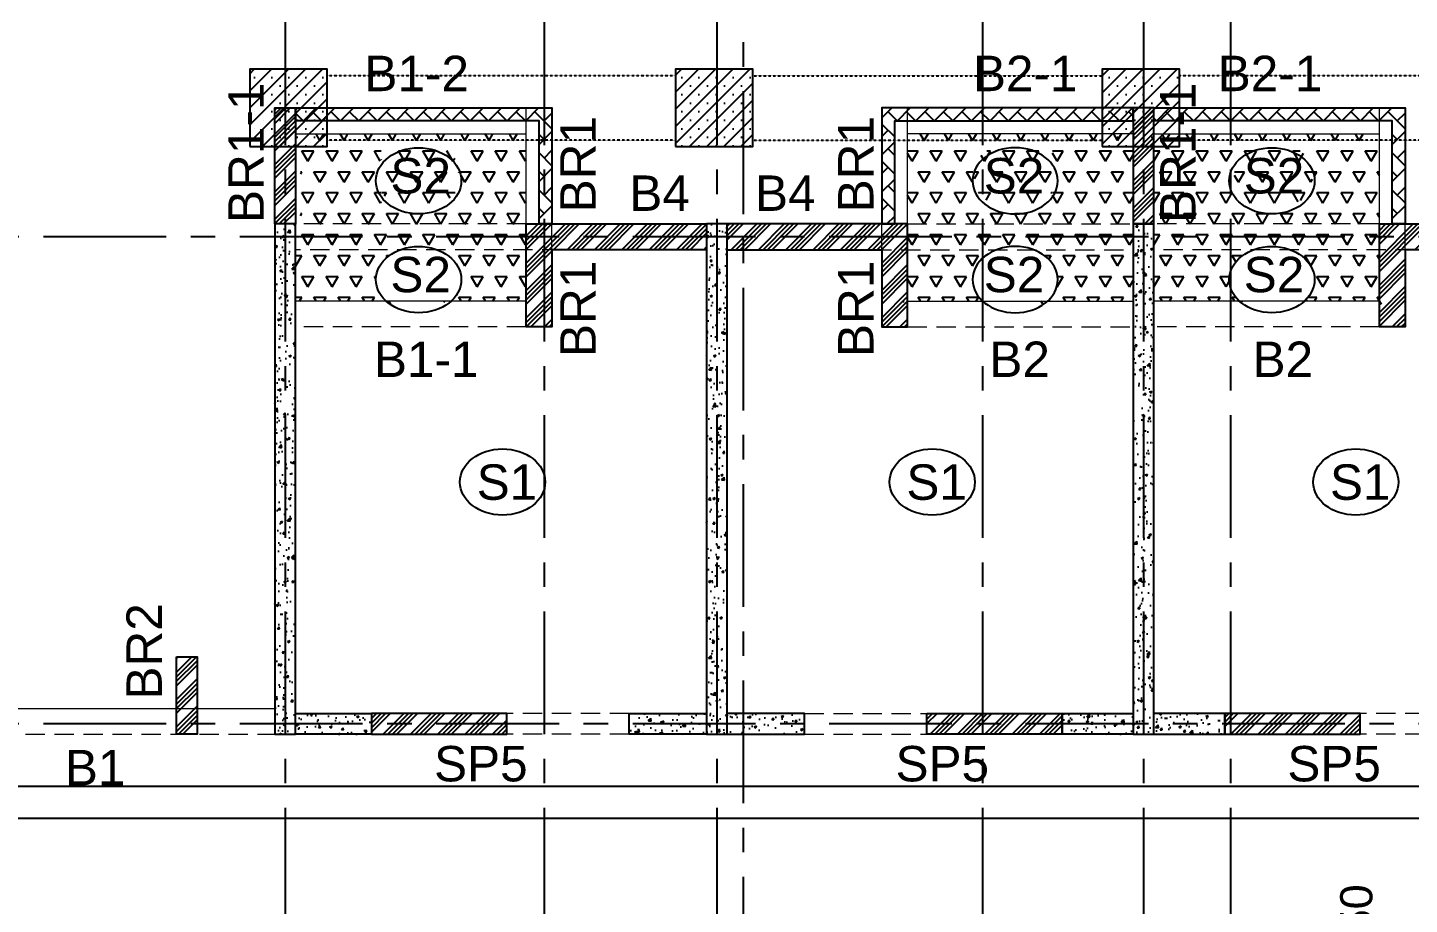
# Model space of a CAD drawing. Header units: inches. Extents: x -1898 to 127651, y -195120 to -109120.
# Drawn here: x 23325 to 34045, y -159604 to -152800 of the extents above; entities that cross this region are included whole.
import ezdxf

# ---------------------------------------------------------------- set-up
doc = ezdxf.new("R2010")
doc.units = ezdxf.units.IN
doc.header["$MEASUREMENT"] = 0
for name, pattern in [('CENTER', [50.8, 31.75, -6.35, 6.35, -6.35]), ('DASHED2', [9.525, 6.35, -3.175]), ('Hidden', [3, 2, -1])]:
    doc.linetypes.add(name, pattern=pattern)
for name, color, linetype in [('160 R.C. WALL HAT', 8, 'Continuous'), ('160 R.C.WALL', 6, 'Continuous'), ('5', 2, 'Continuous'), ('AR-Column', 40, 'Continuous'), ('AR-Hidden', 251, 'DASHED2'), ('BAL. PARAPET WALL', 4, 'Continuous'), ('BEAM TEXT', 4, 'Continuous'), ('DIM', 251, 'Continuous'), ('GRID', 8, 'CENTER'), ('NON S.WALL HATCH', 8, 'Continuous'), ('NON STRUC R.C.WALL', 6, 'Continuous'), ('NON.STRUC.R.C.WALLS', 1, 'Continuous'), ('PARAPET WALL', 4, 'Continuous'), ('SLAB ARROW', 5, 'Continuous'), ('SLAB DIS', 32, 'Continuous'), ('SPANRAL BEAM', 3, 'Continuous'), ('SUNKEN', 8, 'Continuous')]:
    doc.layers.add(name, color=color, linetype=linetype)
for name, color, linetype, lineweight in [('BEAMS', 3, 'Continuous', 0), ('SLAB CIR', 1, 'Continuous', 25), ('SLAB TXT', 3, 'Continuous', 0)]:
    doc.layers.add(name, color=color, linetype=linetype, lineweight=lineweight)
doc.styles.add('T200', font='sanss___.ttf', dxfattribs={"height": 275})
doc.styles.add('T300', font='sanss___.ttf', dxfattribs={"height": 350})
pattern_1 = [(60, (2301842.9, -380682.11), (-93.75, 162.379763), [93.75, -93.75]), (120, (2301842.9, -380682.11), (-187.5, 1e-07), [93.75, -93.75]), (0, (2301796.02, -380600.92), (93.75, 162.379763), [93.75, -93.75])]
pattern_2 = [(45, (2346260.05, -275544.5), (-106.066017, 106.066017), []), (45, (2346295.4, -275544.5), (-106.066017, 106.066017), []), (45, (2346330.76, -275544.5), (-106.066017, 106.066017), []), (45, (2346366.12, -275544.5), (-106.066017, 106.066017), [])]
pattern_3 = [(45, (2346260.05, -275504.5), (-106.066017, 106.066017), []), (45, (2346295.4, -275504.5), (-106.066017, 106.066017), []), (45, (2346330.76, -275504.5), (-106.066017, 106.066017), []), (45, (2346366.12, -275504.5), (-106.066017, 106.066017), [])]
pattern_4 = [(315, (528583.72, 1971634.79), (143.684098, -4e-14), [304.8, -101.6]), (45, (528655.56, 1971562.95), (143.684098, -4e-14), [304.8, -101.6])]
pattern_5 = [(50, (2184721.52, 77472.34), (179.315046, -15.688034), [18.75, -206.25]), (355, (2184721.52, 77472.34), (-34.687833, 188.048033), [15, -165]), (100.4514445, (2184736.47, 77471.03), (144.627212, 172.359998), [15.935048, -175.285528]), (46.1842, (2184721.52, 77522.34), (266.810333, -41.37982), [28.125, -309.375]), (96.635635, (2184743.76, 77518.9), (233.665486, 243.52965), [23.902586, -262.92844]), (351.184164, (2184721.52, 77522.34), (233.665486, 243.52965), [22.5, -247.5]), (21, (2184746.52, 77509.84), (149.226763, -100.654723), [18.75, -206.25]), (326, (2184746.52, 77509.84), (60.828833, 181.287511), [15, -165]), (71.451445, (2184758.96, 77501.45), (210.055594, 80.632788), [15.935047, -175.285528]), (37.5, (2184721.524, 77472.34), (3.0399638, 83.2234635), [0, -163, 0, -167.5, 0, -165.625]), (7.5, (2184721.52, 77472.34), (65.7673844, 98.602928), [0, -95.5, 0, -159.25, 0, -63.125]), (327.5, (2184665.774, 77472.34), (133.455609, -5.638718), [0, -62.5, 0, -195, 0, -258.75]), (317.5, (2184640.77, 77472.34), (145.7965423, 25.0262456), [0, -81.25, 0, -129.5, 0, -183.75])]
pattern_6 = [(45, (-131825.64, 75915.45), (-66.29126, 66.29126), []), (45, (-131759.35, 75915.45), (-66.29126, 66.29126), [0, -93.75])]

# ---------------------------------------------------------------- blocks, each defined once
blk = doc.blocks.new('A$C02A55DAE')
at = {"layer": 'NON S.WALL HATCH'}
h = blk.add_hatch(dxfattribs=at)
h.set_pattern_fill('SACNCR', color=256, scale=1000)
h.set_pattern_definition(pattern_6)
h.paths.add_polyline_path([(19886, 600), (20486, 600), (20486, 1200), (19886, 1200)])
h = blk.add_hatch(dxfattribs=at)
h.set_pattern_fill('SACNCR', color=256, scale=1000)
h.set_pattern_definition(pattern_6)
h.paths.add_polyline_path([(23190, 600), (23790, 600), (23790, 1200), (23190, 1200)])
h = blk.add_hatch(dxfattribs=at)
h.set_pattern_fill('SACNCR', color=256, scale=1000)
h.set_pattern_definition(pattern_6)
h.paths.add_polyline_path([(26500, 600), (27100, 600), (27100, 1200), (26500, 1200)])
at = {"layer": 'AR-Column', "color": 4, "elevation": -29}
for points in [[(19886, 600), (20486, 600), (20486, 1200), (19886, 1200)], [(23190, 600), (23790, 600), (23790, 1200), (23190, 1200)], [(26500, 600), (27100, 600), (27100, 1200), (26500, 1200)]]:
    blk.add_lwpolyline(points, close=True, dxfattribs=at)
at = {"layer": 'AR-Hidden', "ltscale": 0.009}
for p, q in [((23196, 1150, -29), (20486, 1150, -29)), ((23784, 1150, -29), (26494, 1150, -29)), ((29816, 1150, -29), (27106, 1150, -29)), ((23196, 650, -29), (20486, 650, -29)), ((23784, 650, -29), (26494, 650, -29)), ((29816, 650, -29), (27106, 650, -29))]:
    blk.add_line(p, q, dxfattribs=at)

msp = doc.modelspace()

# ---------------------------------------------------------------- hatches: boundary and pattern name
at = {"layer": '160 R.C. WALL HAT'}
h = msp.add_hatch(dxfattribs=at)
h.set_pattern_fill('AR-CONC', color=256, scale=25)
h.set_pattern_definition(pattern_5)
h.paths.add_polyline_path([(25402.4, -154323.5), (25242.4, -154323.5), (25242.4, -158283.5), (25402.4, -158283.5)])
h = msp.add_hatch(dxfattribs=at)
h.set_pattern_fill('AR-CONC', color=256, scale=25)
h.set_pattern_definition(pattern_5)
h.paths.add_polyline_path([(28752.4, -154323.5), (28592.4, -154323.5), (28592.4, -158283.5), (28752.4, -158283.5)])
h = msp.add_hatch(dxfattribs=at)
h.set_pattern_fill('AR-CONC', color=256, scale=25)
h.set_pattern_definition(pattern_5)
h.paths.add_polyline_path([(32062.4, -154323.5), (31902.4, -154323.5), (31902.4, -158283.5), (32062.4, -158283.5)])
h = msp.add_hatch(dxfattribs=at)
h.set_pattern_fill('AR-CONC', color=256, scale=25)
h.set_pattern_definition(pattern_5)
h.paths.add_polyline_path([(25402.4, -158123.5), (25992.4, -158123.5), (25992.4, -158283.5), (25402.4, -158283.5)])
h = msp.add_hatch(dxfattribs=at)
h.set_pattern_fill('AR-CONC', color=256, scale=25)
h.set_pattern_definition(pattern_5)
h.paths.add_polyline_path([(27992.4, -158123.5), (27992.4, -158283.5), (28592.4, -158283.5), (28592.4, -158123.5)])
h = msp.add_hatch(dxfattribs=at)
h.set_pattern_fill('AR-CONC', color=256, scale=25)
h.set_pattern_definition(pattern_5)
h.paths.add_polyline_path([(29352.4, -158283.5), (29352.4, -158123.5), (28752.4, -158123.5), (28752.4, -158283.5)])
h = msp.add_hatch(dxfattribs=at)
h.set_pattern_fill('AR-CONC', color=256, scale=25)
h.set_pattern_definition(pattern_5)
h.paths.add_polyline_path([(31352.4, -158123.5), (31352.4, -158283.5), (31902.4, -158283.5), (31902.4, -158123.5)])
h = msp.add_hatch(dxfattribs=at)
h.set_pattern_fill('AR-CONC', color=256, scale=25)
h.set_pattern_definition(pattern_5)
h.paths.add_polyline_path([(32612.4, -158123.5), (32612.4, -158283.5), (32062.4, -158283.5), (32062.4, -158123.5)])
at = {"layer": 'BAL. PARAPET WALL'}
h = msp.add_hatch(dxfattribs=at)
h.set_pattern_fill('AR-HBONE', color=256, angle=-90, style=0)
h.set_pattern_definition([(315, (521963.72, 1971634.79), (143.684098, -4e-14), [304.8, -101.6]), (45, (522035.56, 1971562.95), (143.684098, -4e-14), [304.8, -101.6])])
h.paths.add_polyline_path([(25402.4, -153523.5), (25402.4, -153423.5), (27392.4, -153423.5), (27392.4, -154323.5), (27292.4, -154323.5), (27292.4, -153523.5)])
h = msp.add_hatch(dxfattribs=at)
h.set_pattern_fill('AR-HBONE', color=256, angle=-90, style=0)
h.set_pattern_definition(pattern_4)
h.paths.add_polyline_path([(31902.4, -153523.5), (31902.4, -153423.5), (29952.4, -153423.5), (29952.4, -154323.5), (30052.4, -154323.5), (30052.4, -153523.5)])
h = msp.add_hatch(dxfattribs=at)
h.set_pattern_fill('AR-HBONE', color=256, angle=-90, style=0)
h.set_pattern_definition(pattern_4)
h.paths.add_polyline_path([(32062.4, -153523.5), (32062.4, -153423.5), (34012.4, -153423.5), (34012.4, -154323.5), (33912.4, -154323.5), (33912.4, -153523.5)])
at = {"layer": 'NON STRUC R.C.WALL'}
h = msp.add_hatch(dxfattribs=at)
h.set_pattern_fill('ANSI34', color=1, scale=200)
h.set_pattern_definition(pattern_2)
h.paths.add_polyline_path([(25402.4, -154323.5), (25242.4, -154323.5), (25242.4, -153423.5), (25402.4, -153423.5)])
h = msp.add_hatch(dxfattribs=at)
h.set_pattern_fill('ANSI34', color=1, scale=200)
h.set_pattern_definition(pattern_2)
h.paths.add_polyline_path([(31902.4, -154323.5), (32062.4, -154323.5), (32062.4, -153423.5), (31902.4, -153423.5)])
h = msp.add_hatch(dxfattribs=at)
h.set_pattern_fill('ANSI34', color=1, scale=200)
h.set_pattern_definition(pattern_3)
h.paths.add_polyline_path([(28592.4, -154523.5), (27392.4, -154523.5), (27392.4, -155123.5), (27192.4, -155123.5), (27192.4, -154323.5), (28592.4, -154323.5)])
h = msp.add_hatch(dxfattribs=at)
h.set_pattern_fill('ANSI34', color=1, scale=200)
h.set_pattern_definition(pattern_3)
h.paths.add_polyline_path([(28752.4, -154523.5), (29952.4, -154523.5), (29952.4, -155123.5), (30152.4, -155123.5), (30152.4, -154323.5), (28752.4, -154323.5)])
h = msp.add_hatch(dxfattribs=at)
h.set_pattern_fill('ANSI34', color=1, scale=200)
h.set_pattern_definition(pattern_3)
h.paths.add_polyline_path([(35212.4, -154523.5), (34012.4, -154523.5), (34012.4, -155123.5), (33812.4, -155123.5), (33812.4, -154323.5), (35212.4, -154323.5)])
h = msp.add_hatch(dxfattribs=at)
h.set_pattern_fill('ANSI34', color=1, scale=200)
h.set_pattern_definition([(45, (2351000.05, -276104.5), (-106.066017, 106.066017), []), (45, (2351035.4, -276104.5), (-106.066017, 106.066017), []), (45, (2351070.76, -276104.5), (-106.066017, 106.066017), []), (45, (2351106.12, -276104.5), (-106.066017, 106.066017), [])])
h.paths.add_polyline_path([(24480.4, -157683.5), (24640.4, -157683.5), (24640.4, -158283.5), (24480.4, -158283.5)])
h = msp.add_hatch(dxfattribs=at)
h.set_pattern_fill('ANSI34', color=1, scale=200)
h.set_pattern_definition(pattern_3)
h.paths.add_polyline_path([(27042.4, -158123.5), (25992.4, -158123.5), (25992.4, -158283.5), (27042.4, -158283.5)])
h = msp.add_hatch(dxfattribs=at)
h.set_pattern_fill('ANSI34', color=1, scale=200)
h.set_pattern_definition(pattern_3)
h.paths.add_polyline_path([(30302.4, -158123.5), (31352.4, -158123.5), (31352.4, -158283.5), (30302.4, -158283.5)])
h = msp.add_hatch(dxfattribs=at)
h.set_pattern_fill('ANSI34', color=1, scale=200)
h.set_pattern_definition(pattern_3)
h.paths.add_polyline_path([(33662.4, -158123.5), (32612.4, -158123.5), (32612.4, -158283.5), (33662.4, -158283.5)])
at = {"layer": 'SUNKEN'}
h = msp.add_hatch(dxfattribs=at)
h.set_pattern_fill('TRIANG', color=256, scale=500)
h.set_pattern_definition(pattern_1)
h.paths.add_polyline_path([(25442.4, -153623.5), (27192.4, -153623.5), (27192.4, -154323.5), (25442.4, -154323.5)])
edge = h.paths.add_edge_path(flags=16)
edge.add_ellipse((26358.4, -153949.2), major_axis=(-331, 0), ratio=0.77685, start_angle=0, end_angle=360)
h.paths.add_polyline_path([(25402.4, -154323.5), (27192.4, -154323.5), (27192.4, -154523.5), (25402.4, -154523.5)])
h.paths.add_polyline_path([(26068.8, -154167.3), (26068.8, -153736.1), (26673.9, -153736.1), (26673.9, -154167.3)], flags=16)
edge = h.paths.add_edge_path()
edge.add_line((26200.6, -154529.8), (26189.1, -154534.9))
edge.add_line((26189.1, -154534.9), (26178, -154540.3))
edge.add_line((26178, -154540.3), (26167.1, -154546))
edge.add_line((26167.1, -154546), (26156.5, -154552.1))
edge.add_line((26156.5, -154552.1), (26146.2, -154558.5))
edge.add_line((26146.2, -154558.5), (26136.3, -154565.2))
edge.add_line((26136.3, -154565.2), (26126.7, -154572.2))
edge.add_line((26126.7, -154572.2), (26117.5, -154579.5))
edge.add_line((26117.5, -154579.5), (26108.7, -154587.1))
edge.add_line((26108.7, -154587.1), (26100.2, -154594.9))
edge.add_line((26100.2, -154594.9), (26092.2, -154603))
edge.add_line((26092.2, -154603), (26084.6, -154611.4))
edge.add_line((26084.6, -154611.4), (26077.4, -154620))
edge.add_line((26077.4, -154620), (26070.7, -154628.7))
edge.add_line((26070.7, -154628.7), (26064.4, -154637.7))
edge.add_line((26064.4, -154637.7), (26058.6, -154646.9))
edge.add_line((26058.6, -154646.9), (26053.3, -154656.2))
edge.add_line((26053.3, -154656.2), (26048.4, -154665.8))
edge.add_line((26048.4, -154665.8), (26044, -154675.4))
edge.add_line((26044, -154675.4), (26040.2, -154685.2))
edge.add_line((26040.2, -154685.2), (26036.8, -154695.1))
edge.add_line((26036.8, -154695.1), (26033.9, -154705))
edge.add_line((26033.9, -154705), (26031.6, -154715.1))
edge.add_line((26031.6, -154715.1), (26029.8, -154725.2))
edge.add_line((26029.8, -154725.2), (26028.5, -154735.4))
edge.add_line((26028.5, -154735.4), (26027.7, -154745.6))
edge.add_line((26027.7, -154745.6), (26027.4, -154755.8))
edge.add_line((26027.4, -154755.8), (26027.7, -154766.1))
edge.add_line((26027.7, -154766.1), (26028.5, -154776.3))
edge.add_line((26028.5, -154776.3), (26029.8, -154786.4))
edge.add_line((26029.8, -154786.4), (26031.6, -154796.6))
edge.add_line((26031.6, -154796.6), (26033.9, -154806.6))
edge.add_line((26033.9, -154806.6), (26036.8, -154816.6))
edge.add_line((26036.8, -154816.6), (26040.2, -154826.5))
edge.add_line((26040.2, -154826.5), (26044, -154836.3))
edge.add_line((26044, -154836.3), (26048.4, -154845.9))
edge.add_line((26048.4, -154845.9), (26053.3, -154855.4))
edge.add_line((26053.3, -154855.4), (26058.6, -154864.8))
edge.add_line((26058.6, -154864.8), (26064.4, -154873.9))
edge.add_line((26064.4, -154873.9), (26070.7, -154882.9))
edge.add_line((26070.7, -154882.9), (26077.4, -154891.7))
edge.add_line((26077.4, -154891.7), (26084.6, -154900.3))
edge.add_line((26084.6, -154900.3), (26092.2, -154908.6))
edge.add_line((26092.2, -154908.6), (26100.2, -154916.7))
edge.add_line((26100.2, -154916.7), (26108.7, -154924.6))
edge.add_line((26108.7, -154924.6), (26117.5, -154932.2))
edge.add_line((26117.5, -154932.2), (26126.7, -154939.5))
edge.add_line((26126.7, -154939.5), (26136.3, -154946.5))
edge.add_line((26136.3, -154946.5), (26146.2, -154953.2))
edge.add_line((26146.2, -154953.2), (26156.5, -154959.6))
edge.add_line((26156.5, -154959.6), (26163.3, -154963.5))
edge.add_line((26163.3, -154923.5), (25402.4, -154923.5))
edge.add_line((25402.4, -154923.5), (25402.4, -154523.5))
edge.add_line((25402.4, -154523.5), (26216.8, -154523.5))
edge.add_line((26216.8, -154523.5), (26212.3, -154525.1))
edge.add_line((26212.3, -154525.1), (26200.6, -154529.8))
edge = h.paths.add_edge_path()
edge.add_line((26504.6, -154525.1), (26500.1, -154523.5))
edge.add_line((26500.1, -154523.5), (27232.4, -154523.5))
edge.add_line((27192.4, -154523.5), (27192.4, -154963.5))
edge.add_line((27232.4, -154923.5), (26553.5, -154923.5))
edge.add_line((26553.5, -154923.5), (26560.4, -154959.6))
edge.add_line((26560.4, -154959.6), (26570.6, -154953.2))
edge.add_line((26570.6, -154953.2), (26580.6, -154946.5))
edge.add_line((26580.6, -154946.5), (26590.1, -154939.5))
edge.add_line((26590.1, -154939.5), (26599.4, -154932.2))
edge.add_line((26599.4, -154932.2), (26608.2, -154924.6))
edge.add_line((26608.2, -154924.6), (26616.6, -154916.7))
edge.add_line((26616.6, -154916.7), (26624.7, -154908.6))
edge.add_line((26624.7, -154908.6), (26632.3, -154900.3))
edge.add_line((26632.3, -154900.3), (26639.4, -154891.7))
edge.add_line((26639.4, -154891.7), (26646.2, -154882.9))
edge.add_line((26646.2, -154882.9), (26652.4, -154873.9))
edge.add_line((26652.4, -154873.9), (26658.3, -154864.8))
edge.add_line((26658.3, -154864.8), (26663.6, -154855.4))
edge.add_line((26663.6, -154855.4), (26668.4, -154845.9))
edge.add_line((26668.4, -154845.9), (26672.8, -154836.3))
edge.add_line((26672.8, -154836.3), (26676.7, -154826.5))
edge.add_line((26676.7, -154826.5), (26680, -154816.6))
edge.add_line((26680, -154816.6), (26682.9, -154806.6))
edge.add_line((26682.9, -154806.6), (26685.2, -154796.6))
edge.add_line((26685.2, -154796.6), (26687.1, -154786.4))
edge.add_line((26687.1, -154786.4), (26688.4, -154776.3))
edge.add_line((26688.4, -154776.3), (26689.2, -154766.1))
edge.add_line((26689.2, -154766.1), (26689.4, -154755.8))
edge.add_line((26689.4, -154755.8), (26689.2, -154745.6))
edge.add_line((26689.2, -154745.6), (26688.4, -154735.4))
edge.add_line((26688.4, -154735.4), (26687.1, -154725.2))
edge.add_line((26687.1, -154725.2), (26685.2, -154715.1))
edge.add_line((26685.2, -154715.1), (26682.9, -154705))
edge.add_line((26682.9, -154705), (26680, -154695.1))
edge.add_line((26680, -154695.1), (26676.7, -154685.2))
edge.add_line((26676.7, -154685.2), (26672.8, -154675.4))
edge.add_line((26672.8, -154675.4), (26668.4, -154665.8))
edge.add_line((26668.4, -154665.8), (26663.6, -154656.2))
edge.add_line((26663.6, -154656.2), (26658.3, -154646.9))
edge.add_line((26658.3, -154646.9), (26652.4, -154637.7))
edge.add_line((26652.4, -154637.7), (26646.2, -154628.7))
edge.add_line((26646.2, -154628.7), (26639.4, -154620))
edge.add_line((26639.4, -154620), (26632.3, -154611.4))
edge.add_line((26632.3, -154611.4), (26624.7, -154603))
edge.add_line((26624.7, -154603), (26616.6, -154594.9))
edge.add_line((26616.6, -154594.9), (26608.2, -154587.1))
edge.add_line((26608.2, -154587.1), (26599.4, -154579.5))
edge.add_line((26599.4, -154579.5), (26590.1, -154572.2))
edge.add_line((26590.1, -154572.2), (26580.6, -154565.2))
edge.add_line((26580.6, -154565.2), (26570.6, -154558.5))
edge.add_line((26570.6, -154558.5), (26560.4, -154552.1))
edge.add_line((26560.4, -154552.1), (26549.8, -154546))
edge.add_line((26549.8, -154546), (26538.9, -154540.3))
edge.add_line((26538.9, -154540.3), (26527.7, -154534.9))
edge.add_line((26527.7, -154534.9), (26516.3, -154529.8))
edge.add_line((26516.3, -154529.8), (26504.6, -154525.1))
h = msp.add_hatch(dxfattribs=at)
h.set_pattern_fill('TRIANG', color=256, scale=500)
h.set_pattern_definition(pattern_1)
h.paths.add_polyline_path([(31902.4, -153623.5), (30152.4, -153623.5), (30152.4, -154323.5), (31902.4, -154323.5)])
edge = h.paths.add_edge_path(flags=16)
edge.add_ellipse((30986.3, -153949.2), major_axis=(331, 0), ratio=0.77685, start_angle=0, end_angle=360, ccw=False)
h.paths.add_polyline_path([(31902.4, -154323.5), (30152.4, -154323.5), (30152.4, -154523.5), (31902.4, -154523.5)])
h.paths.add_polyline_path([(31276, -154167.3), (31276, -153736.1), (30670.9, -153736.1), (30670.9, -154167.3)], flags=16)
edge = h.paths.add_edge_path()
edge.add_line((31144.2, -154529.8), (31155.6, -154534.9))
edge.add_line((31155.6, -154534.9), (31166.8, -154540.3))
edge.add_line((31166.8, -154540.3), (31177.7, -154546))
edge.add_line((31177.7, -154546), (31188.3, -154552.1))
edge.add_line((31188.3, -154552.1), (31198.5, -154558.5))
edge.add_line((31198.5, -154558.5), (31208.5, -154565.2))
edge.add_line((31208.5, -154565.2), (31218.1, -154572.2))
edge.add_line((31218.1, -154572.2), (31227.3, -154579.5))
edge.add_line((31227.3, -154579.5), (31236.1, -154587.1))
edge.add_line((31236.1, -154587.1), (31244.5, -154594.9))
edge.add_line((31244.5, -154594.9), (31252.6, -154603))
edge.add_line((31252.6, -154603), (31260.2, -154611.4))
edge.add_line((31260.2, -154611.4), (31267.4, -154620))
edge.add_line((31267.4, -154620), (31274.1, -154628.7))
edge.add_line((31274.1, -154628.7), (31280.4, -154637.7))
edge.add_line((31280.4, -154637.7), (31286.2, -154646.9))
edge.add_line((31286.2, -154646.9), (31291.5, -154656.2))
edge.add_line((31291.5, -154656.2), (31296.4, -154665.8))
edge.add_line((31296.4, -154665.8), (31300.7, -154675.4))
edge.add_line((31300.7, -154675.4), (31304.6, -154685.2))
edge.add_line((31304.6, -154685.2), (31308, -154695.1))
edge.add_line((31308, -154695.1), (31310.8, -154705))
edge.add_line((31310.8, -154705), (31313.2, -154715.1))
edge.add_line((31313.2, -154715.1), (31315, -154725.2))
edge.add_line((31315, -154725.2), (31316.3, -154735.4))
edge.add_line((31316.3, -154735.4), (31317.1, -154745.6))
edge.add_line((31317.1, -154745.6), (31317.3, -154755.8))
edge.add_line((31317.3, -154755.8), (31317.1, -154766.1))
edge.add_line((31317.1, -154766.1), (31316.3, -154776.3))
edge.add_line((31316.3, -154776.3), (31315, -154786.4))
edge.add_line((31315, -154786.4), (31313.2, -154796.6))
edge.add_line((31313.2, -154796.6), (31310.8, -154806.6))
edge.add_line((31310.8, -154806.6), (31308, -154816.6))
edge.add_line((31308, -154816.6), (31304.6, -154826.5))
edge.add_line((31304.6, -154826.5), (31300.7, -154836.3))
edge.add_line((31300.7, -154836.3), (31296.4, -154845.9))
edge.add_line((31296.4, -154845.9), (31291.5, -154855.4))
edge.add_line((31291.5, -154855.4), (31286.2, -154864.8))
edge.add_line((31286.2, -154864.8), (31280.4, -154873.9))
edge.add_line((31280.4, -154873.9), (31274.1, -154882.9))
edge.add_line((31274.1, -154882.9), (31267.4, -154891.7))
edge.add_line((31267.4, -154891.7), (31260.2, -154900.3))
edge.add_line((31260.2, -154900.3), (31252.6, -154908.6))
edge.add_line((31252.6, -154908.6), (31244.5, -154916.7))
edge.add_line((31244.5, -154916.7), (31236.1, -154924.6))
edge.add_line((31236.1, -154924.6), (31227.3, -154932.2))
edge.add_line((31227.3, -154932.2), (31218.1, -154939.5))
edge.add_line((31218.1, -154939.5), (31208.5, -154946.5))
edge.add_line((31208.5, -154946.5), (31198.5, -154953.2))
edge.add_line((31198.5, -154953.2), (31188.3, -154959.6))
edge.add_line((31188.3, -154959.6), (31181.5, -154963.5))
edge.add_line((31181.5, -154923.5), (31902.4, -154923.5))
edge.add_line((31902.4, -154923.5), (31902.4, -154523.5))
edge.add_line((31902.4, -154523.5), (31128, -154523.5))
edge.add_line((31128, -154523.5), (31132.5, -154525.1))
edge.add_line((31132.5, -154525.1), (31144.2, -154529.8))
edge = h.paths.add_edge_path()
edge.add_line((30840.2, -154525.1), (30844.7, -154523.5))
edge.add_line((30844.7, -154523.5), (30112.4, -154523.5))
edge.add_line((30152.4, -154523.5), (30152.4, -154963.5))
edge.add_line((30112.4, -154923.5), (30791.2, -154923.5))
edge.add_line((30791.2, -154923.5), (30784.4, -154959.6))
edge.add_line((30784.4, -154959.6), (30774.1, -154953.2))
edge.add_line((30774.1, -154953.2), (30764.2, -154946.5))
edge.add_line((30764.2, -154946.5), (30754.6, -154939.5))
edge.add_line((30754.6, -154939.5), (30745.4, -154932.2))
edge.add_line((30745.4, -154932.2), (30736.6, -154924.6))
edge.add_line((30736.6, -154924.6), (30728.1, -154916.7))
edge.add_line((30728.1, -154916.7), (30720.1, -154908.6))
edge.add_line((30720.1, -154908.6), (30712.5, -154900.3))
edge.add_line((30712.5, -154900.3), (30705.3, -154891.7))
edge.add_line((30705.3, -154891.7), (30698.6, -154882.9))
edge.add_line((30698.6, -154882.9), (30692.3, -154873.9))
edge.add_line((30692.3, -154873.9), (30686.5, -154864.8))
edge.add_line((30686.5, -154864.8), (30681.2, -154855.4))
edge.add_line((30681.2, -154855.4), (30676.3, -154845.9))
edge.add_line((30676.3, -154845.9), (30672, -154836.3))
edge.add_line((30672, -154836.3), (30668.1, -154826.5))
edge.add_line((30668.1, -154826.5), (30664.7, -154816.6))
edge.add_line((30664.7, -154816.6), (30661.9, -154806.6))
edge.add_line((30661.9, -154806.6), (30659.5, -154796.6))
edge.add_line((30659.5, -154796.6), (30657.7, -154786.4))
edge.add_line((30657.7, -154786.4), (30656.4, -154776.3))
edge.add_line((30656.4, -154776.3), (30655.6, -154766.1))
edge.add_line((30655.6, -154766.1), (30655.3, -154755.8))
edge.add_line((30655.3, -154755.8), (30655.6, -154745.6))
edge.add_line((30655.6, -154745.6), (30656.4, -154735.4))
edge.add_line((30656.4, -154735.4), (30657.7, -154725.2))
edge.add_line((30657.7, -154725.2), (30659.5, -154715.1))
edge.add_line((30659.5, -154715.1), (30661.9, -154705))
edge.add_line((30661.9, -154705), (30664.7, -154695.1))
edge.add_line((30664.7, -154695.1), (30668.1, -154685.2))
edge.add_line((30668.1, -154685.2), (30672, -154675.4))
edge.add_line((30672, -154675.4), (30676.3, -154665.8))
edge.add_line((30676.3, -154665.8), (30681.2, -154656.2))
edge.add_line((30681.2, -154656.2), (30686.5, -154646.9))
edge.add_line((30686.5, -154646.9), (30692.3, -154637.7))
edge.add_line((30692.3, -154637.7), (30698.6, -154628.7))
edge.add_line((30698.6, -154628.7), (30705.3, -154620))
edge.add_line((30705.3, -154620), (30712.5, -154611.4))
edge.add_line((30712.5, -154611.4), (30720.1, -154603))
edge.add_line((30720.1, -154603), (30728.1, -154594.9))
edge.add_line((30728.1, -154594.9), (30736.6, -154587.1))
edge.add_line((30736.6, -154587.1), (30745.4, -154579.5))
edge.add_line((30745.4, -154579.5), (30754.6, -154572.2))
edge.add_line((30754.6, -154572.2), (30764.2, -154565.2))
edge.add_line((30764.2, -154565.2), (30774.1, -154558.5))
edge.add_line((30774.1, -154558.5), (30784.4, -154552.1))
edge.add_line((30784.4, -154552.1), (30795, -154546))
edge.add_line((30795, -154546), (30805.9, -154540.3))
edge.add_line((30805.9, -154540.3), (30817.1, -154534.9))
edge.add_line((30817.1, -154534.9), (30828.5, -154529.8))
edge.add_line((30828.5, -154529.8), (30840.2, -154525.1))
h = msp.add_hatch(dxfattribs=at)
h.set_pattern_fill('TRIANG', color=256, scale=500)
h.set_pattern_definition(pattern_1)
h.paths.add_polyline_path([(32062.4, -153623.5), (33812.4, -153623.5), (33812.4, -154323.5), (32062.4, -154323.5)])
edge = h.paths.add_edge_path(flags=16)
edge.add_ellipse((32978.4, -153949.2), major_axis=(-331, 0), ratio=0.77685, start_angle=0, end_angle=360)
h.paths.add_polyline_path([(32062.4, -154323.5), (33812.4, -154323.5), (33812.4, -154523.5), (32062.4, -154523.5)])
h.paths.add_polyline_path([(32688.8, -154167.3), (32688.8, -153736.1), (33293.9, -153736.1), (33293.9, -154167.3)], flags=16)
edge = h.paths.add_edge_path()
edge.add_line((32820.6, -154529.8), (32809.1, -154534.9))
edge.add_line((32809.1, -154534.9), (32798, -154540.3))
edge.add_line((32798, -154540.3), (32787.1, -154546))
edge.add_line((32787.1, -154546), (32776.5, -154552.1))
edge.add_line((32776.5, -154552.1), (32766.2, -154558.5))
edge.add_line((32766.2, -154558.5), (32756.3, -154565.2))
edge.add_line((32756.3, -154565.2), (32746.7, -154572.2))
edge.add_line((32746.7, -154572.2), (32737.5, -154579.5))
edge.add_line((32737.5, -154579.5), (32728.7, -154587.1))
edge.add_line((32728.7, -154587.1), (32720.2, -154594.9))
edge.add_line((32720.2, -154594.9), (32712.2, -154603))
edge.add_line((32712.2, -154603), (32704.6, -154611.4))
edge.add_line((32704.6, -154611.4), (32697.4, -154620))
edge.add_line((32697.4, -154620), (32690.7, -154628.7))
edge.add_line((32690.7, -154628.7), (32684.4, -154637.7))
edge.add_line((32684.4, -154637.7), (32678.6, -154646.9))
edge.add_line((32678.6, -154646.9), (32673.3, -154656.2))
edge.add_line((32673.3, -154656.2), (32668.4, -154665.8))
edge.add_line((32668.4, -154665.8), (32664, -154675.4))
edge.add_line((32664, -154675.4), (32660.2, -154685.2))
edge.add_line((32660.2, -154685.2), (32656.8, -154695.1))
edge.add_line((32656.8, -154695.1), (32653.9, -154705))
edge.add_line((32653.9, -154705), (32651.6, -154715.1))
edge.add_line((32651.6, -154715.1), (32649.8, -154725.2))
edge.add_line((32649.8, -154725.2), (32648.5, -154735.4))
edge.add_line((32648.5, -154735.4), (32647.7, -154745.6))
edge.add_line((32647.7, -154745.6), (32647.4, -154755.8))
edge.add_line((32647.4, -154755.8), (32647.7, -154766.1))
edge.add_line((32647.7, -154766.1), (32648.5, -154776.3))
edge.add_line((32648.5, -154776.3), (32649.8, -154786.4))
edge.add_line((32649.8, -154786.4), (32651.6, -154796.6))
edge.add_line((32651.6, -154796.6), (32653.9, -154806.6))
edge.add_line((32653.9, -154806.6), (32656.8, -154816.6))
edge.add_line((32656.8, -154816.6), (32660.2, -154826.5))
edge.add_line((32660.2, -154826.5), (32664, -154836.3))
edge.add_line((32664, -154836.3), (32668.4, -154845.9))
edge.add_line((32668.4, -154845.9), (32673.3, -154855.4))
edge.add_line((32673.3, -154855.4), (32678.6, -154864.8))
edge.add_line((32678.6, -154864.8), (32684.4, -154873.9))
edge.add_line((32684.4, -154873.9), (32690.7, -154882.9))
edge.add_line((32690.7, -154882.9), (32697.4, -154891.7))
edge.add_line((32697.4, -154891.7), (32704.6, -154900.3))
edge.add_line((32704.6, -154900.3), (32712.2, -154908.6))
edge.add_line((32712.2, -154908.6), (32720.2, -154916.7))
edge.add_line((32720.2, -154916.7), (32728.7, -154924.6))
edge.add_line((32728.7, -154924.6), (32737.5, -154932.2))
edge.add_line((32737.5, -154932.2), (32746.7, -154939.5))
edge.add_line((32746.7, -154939.5), (32756.3, -154946.5))
edge.add_line((32756.3, -154946.5), (32766.2, -154953.2))
edge.add_line((32766.2, -154953.2), (32776.5, -154959.6))
edge.add_line((32776.5, -154959.6), (32783.3, -154963.5))
edge.add_line((32783.3, -154923.5), (32062.4, -154923.5))
edge.add_line((32062.4, -154923.5), (32062.4, -154523.5))
edge.add_line((32062.4, -154523.5), (32836.8, -154523.5))
edge.add_line((32836.8, -154523.5), (32832.3, -154525.1))
edge.add_line((32832.3, -154525.1), (32820.6, -154529.8))
edge = h.paths.add_edge_path()
edge.add_line((33124.6, -154525.1), (33120.1, -154523.5))
edge.add_line((33120.1, -154523.5), (33852.4, -154523.5))
edge.add_line((33812.4, -154523.5), (33812.4, -154963.5))
edge.add_line((33852.4, -154923.5), (33173.5, -154923.5))
edge.add_line((33173.5, -154923.5), (33180.4, -154959.6))
edge.add_line((33180.4, -154959.6), (33190.6, -154953.2))
edge.add_line((33190.6, -154953.2), (33200.6, -154946.5))
edge.add_line((33200.6, -154946.5), (33210.1, -154939.5))
edge.add_line((33210.1, -154939.5), (33219.4, -154932.2))
edge.add_line((33219.4, -154932.2), (33228.2, -154924.6))
edge.add_line((33228.2, -154924.6), (33236.6, -154916.7))
edge.add_line((33236.6, -154916.7), (33244.7, -154908.6))
edge.add_line((33244.7, -154908.6), (33252.3, -154900.3))
edge.add_line((33252.3, -154900.3), (33259.4, -154891.7))
edge.add_line((33259.4, -154891.7), (33266.2, -154882.9))
edge.add_line((33266.2, -154882.9), (33272.4, -154873.9))
edge.add_line((33272.4, -154873.9), (33278.3, -154864.8))
edge.add_line((33278.3, -154864.8), (33283.6, -154855.4))
edge.add_line((33283.6, -154855.4), (33288.4, -154845.9))
edge.add_line((33288.4, -154845.9), (33292.8, -154836.3))
edge.add_line((33292.8, -154836.3), (33296.7, -154826.5))
edge.add_line((33296.7, -154826.5), (33300, -154816.6))
edge.add_line((33300, -154816.6), (33302.9, -154806.6))
edge.add_line((33302.9, -154806.6), (33305.2, -154796.6))
edge.add_line((33305.2, -154796.6), (33307.1, -154786.4))
edge.add_line((33307.1, -154786.4), (33308.4, -154776.3))
edge.add_line((33308.4, -154776.3), (33309.2, -154766.1))
edge.add_line((33309.2, -154766.1), (33309.4, -154755.8))
edge.add_line((33309.4, -154755.8), (33309.2, -154745.6))
edge.add_line((33309.2, -154745.6), (33308.4, -154735.4))
edge.add_line((33308.4, -154735.4), (33307.1, -154725.2))
edge.add_line((33307.1, -154725.2), (33305.2, -154715.1))
edge.add_line((33305.2, -154715.1), (33302.9, -154705))
edge.add_line((33302.9, -154705), (33300, -154695.1))
edge.add_line((33300, -154695.1), (33296.7, -154685.2))
edge.add_line((33296.7, -154685.2), (33292.8, -154675.4))
edge.add_line((33292.8, -154675.4), (33288.4, -154665.8))
edge.add_line((33288.4, -154665.8), (33283.6, -154656.2))
edge.add_line((33283.6, -154656.2), (33278.3, -154646.9))
edge.add_line((33278.3, -154646.9), (33272.4, -154637.7))
edge.add_line((33272.4, -154637.7), (33266.2, -154628.7))
edge.add_line((33266.2, -154628.7), (33259.4, -154620))
edge.add_line((33259.4, -154620), (33252.3, -154611.4))
edge.add_line((33252.3, -154611.4), (33244.7, -154603))
edge.add_line((33244.7, -154603), (33236.6, -154594.9))
edge.add_line((33236.6, -154594.9), (33228.2, -154587.1))
edge.add_line((33228.2, -154587.1), (33219.4, -154579.5))
edge.add_line((33219.4, -154579.5), (33210.1, -154572.2))
edge.add_line((33210.1, -154572.2), (33200.6, -154565.2))
edge.add_line((33200.6, -154565.2), (33190.6, -154558.5))
edge.add_line((33190.6, -154558.5), (33180.4, -154552.1))
edge.add_line((33180.4, -154552.1), (33169.8, -154546))
edge.add_line((33169.8, -154546), (33158.9, -154540.3))
edge.add_line((33158.9, -154540.3), (33147.7, -154534.9))
edge.add_line((33147.7, -154534.9), (33136.3, -154529.8))
edge.add_line((33136.3, -154529.8), (33124.6, -154525.1))

# ---------------------------------------------------------------- linework, layer by layer
at = {"layer": '160 R.C.WALL'}
for p, q in [((25402.4, -158123.5, 14.7), (25992.4, -158123.5, 14.7)), ((25992.4, -158123.5, 14.7), (25992.4, -158283.5, 14.7)), ((25992.4, -158283.5, 14.7), (25402.4, -158283.5, 14.7))]:
    msp.add_line(p, q, dxfattribs=at)
at = {"layer": '160 R.C.WALL', "elevation": 14.7}
for points in [[(25242.4, -158283.5), (25402.4, -158283.5), (25402.4, -154323.5), (25242.4, -154323.5)], [(28592.4, -158283.5), (28752.4, -158283.5), (28752.4, -154323.5), (28592.4, -154323.5)], [(31902.4, -158283.5), (32062.4, -158283.5), (32062.4, -154323.5), (31902.4, -154323.5)]]:
    msp.add_lwpolyline(points, close=True, dxfattribs=at)
for points in [[(28592.4, -158283.5), (27992.4, -158283.5), (27992.4, -158123.5), (28592.4, -158123.5)], [(28752.4, -158283.5), (29352.4, -158283.5), (29352.4, -158123.5), (28752.4, -158123.5)], [(31902.4, -158283.5), (31352.4, -158283.5), (31352.4, -158123.5), (31902.4, -158123.5)], [(32062.4, -158283.5), (32612.4, -158283.5), (32612.4, -158123.5), (32062.4, -158123.5)]]:
    msp.add_lwpolyline(points, dxfattribs=at)
at = {"layer": '5'}
msp.add_line((5392.4, -158934.8, 14.7), (38119.3, -158934.8, 14.7), dxfattribs=at)
at = {"layer": 'BAL. PARAPET WALL', "elevation": 14.7}
for points in [[(25402.4, -153523.5), (25402.4, -153423.5), (27392.4, -153423.5), (27392.4, -154323.5), (27292.4, -154323.5), (27292.4, -153523.5), (25402.4, -153523.5)], [(31902.4, -153523.5), (31902.4, -153423.5), (29952.4, -153423.5), (29952.4, -154323.5), (30052.4, -154323.5), (30052.4, -153523.5), (31902.4, -153523.5)], [(32062.4, -153523.5), (32062.4, -153423.5), (34012.4, -153423.5), (34012.4, -154323.5), (33912.4, -154323.5), (33912.4, -153523.5), (32062.4, -153523.5)]]:
    msp.add_lwpolyline(points, dxfattribs=at)
at = {"layer": 'BEAMS', "color": 4, "linetype": 'Continuous', "ltscale": 0.01}
for p, q in [((25402.4, -153423.5, 14.7), (27392.4, -153423.5, 14.7)), ((27192.4, -155123.5, 14.7), (27192.4, -153423.5, 14.7)), ((27392.4, -155123.5, 14.7), (27392.4, -153423.5, 14.7)), ((29952.4, -155123.5, 14.7), (29952.4, -153423.5, 14.7)), ((31902.4, -153423.5, 14.7), (29952.4, -153423.5, 14.7)), ((30152.4, -155123.5, 14.7), (30152.4, -153423.5, 14.7)), ((32062.4, -153423.5, 14.7), (34012.4, -153423.5, 14.7)), ((33812.4, -155123.5, 14.7), (33812.4, -153423.5, 14.7)), ((34012.4, -155123.5, 14.7), (34012.4, -153423.5, 14.7)), ((25402.4, -153623.5, 14.7), (27192.4, -153623.5, 14.7)), ((31902.4, -153623.5, 14.7), (30152.4, -153623.5, 14.7)), ((32062.4, -153623.5, 14.7), (33812.4, -153623.5, 14.7)), ((28592.4, -154323.5, 14.7), (27192.4, -154323.5, 14.7)), ((28752.4, -154323.5, 14.7), (30152.4, -154323.5, 14.7)), ((35212.4, -154323.5, 14.7), (33812.4, -154323.5, 14.7)), ((27192.4, -154923.5, 14.7), (25402.4, -154923.5, 14.7)), ((30152.4, -154923.5, 14.7), (31902.4, -154923.5, 14.7)), ((33812.4, -154923.5, 14.7), (32062.4, -154923.5, 14.7)), ((22182.4, -158083.5, 14.7), (25242.4, -158083.5, 14.7))]:
    msp.add_line(p, q, dxfattribs=at)
at = {"layer": 'BEAMS', "linetype": 'Hidden', "ltscale": 75}
for p, q in [((27192.4, -154323.5, 14.7), (25402.4, -154323.5, 14.7)), ((30152.4, -154323.5, 14.7), (31902.4, -154323.5, 14.7)), ((33812.4, -154323.5, 14.7), (32062.4, -154323.5, 14.7)), ((28592.4, -154523.5, 14.7), (25402.4, -154523.5, 14.7)), ((28752.4, -154523.5, 14.7), (31902.4, -154523.5, 14.7)), ((35212.4, -154523.5, 14.7), (32062.4, -154523.5, 14.7)), ((27192.4, -155123.5, 14.7), (25402.4, -155123.5, 14.7)), ((30152.4, -155123.5, 14.7), (31902.4, -155123.5, 14.7)), ((33812.4, -155123.5, 14.7), (32062.4, -155123.5, 14.7)), ((27992.4, -158123.5, 14.7), (25992.4, -158123.5, 14.7)), ((29352.4, -158123.5, 14.7), (31352.4, -158123.5, 14.7)), ((34612.4, -158123.5, 14.7), (32612.4, -158123.5, 14.7)), ((22182.4, -158283.5, 14.7), (25242.4, -158283.5, 14.7)), ((27992.4, -158283.5, 14.7), (25992.4, -158283.5, 14.7)), ((29352.4, -158283.5, 14.7), (31352.4, -158283.5, 14.7)), ((34612.4, -158283.5, 14.7), (32612.4, -158283.5, 14.7))]:
    msp.add_line(p, q, dxfattribs=at)
at = {"layer": 'GRID', "ltscale": 30}
for p, q in [((25322.4, -146663.3, 14.7), (25322.4, -178683.9, 14.7)), ((27332.4, -146663.3, 14.7), (27332.4, -178683.9, 14.7)), ((28672.4, -146663.3, 14.7), (28672.4, -178683.9, 14.7)), ((30732.6, -146663.3, 14.7), (30732.6, -178683.9, 14.7)), ((31982.4, -146663.3, 14.7), (31982.4, -178683.9, 14.7)), ((32657.4, -146663.3, 14.7), (32657.4, -178683.9, 14.7)), ((28877.4, -147198.6, 14.7), (28877.4, -178683.9, 14.7)), ((86883.8, -154423.5, 14.7), (739.5, -154423.5, 14.7)), ((86883.8, -158203.5, 14.7), (739.5, -158203.5, 14.7))]:
    msp.add_line(p, q, dxfattribs=at)
at = {"layer": 'NON.STRUC.R.C.WALLS', "elevation": 14.7}
for points in [[(25402.4, -154323.5), (25242.4, -154323.5), (25242.4, -153423.5), (25402.4, -153423.5)], [(31902.4, -154323.5), (32062.4, -154323.5), (32062.4, -153423.5), (31902.4, -153423.5)], [(24480.4, -157683.5), (24640.4, -157683.5), (24640.4, -158283.5), (24480.4, -158283.5)], [(27042.4, -158123.5), (25992.4, -158123.5), (25992.4, -158283.5), (27042.4, -158283.5)], [(30302.4, -158123.5), (31352.4, -158123.5), (31352.4, -158283.5), (30302.4, -158283.5)], [(33662.4, -158123.5), (32612.4, -158123.5), (32612.4, -158283.5), (33662.4, -158283.5)]]:
    msp.add_lwpolyline(points, close=True, dxfattribs=at)
for points in [[(28592.4, -154523.5), (27392.4, -154523.5), (27392.4, -155123.5), (27192.4, -155123.5), (27192.4, -154323.5), (28592.4, -154323.5)], [(28752.4, -154523.5), (29952.4, -154523.5), (29952.4, -155123.5), (30152.4, -155123.5), (30152.4, -154323.5), (28752.4, -154323.5)], [(35212.4, -154523.5), (34012.4, -154523.5), (34012.4, -155123.5), (33812.4, -155123.5), (33812.4, -154323.5), (35212.4, -154323.5)]]:
    msp.add_lwpolyline(points, dxfattribs=at)
at = {"layer": 'PARAPET WALL'}
for p, q in [((27392.4, -155123.5, 14.7), (27192.4, -155123.5, 14.7)), ((29952.4, -155123.5, 14.7), (30152.4, -155123.5, 14.7)), ((34012.4, -155123.5, 14.7), (33812.4, -155123.5, 14.7))]:
    msp.add_line(p, q, dxfattribs=at)
at = {"layer": 'SLAB ARROW'}
msp.add_line((5592.4, -158687, 14.7), (37919.3, -158687, 14.7), dxfattribs=at)
at = {"layer": 'SLAB CIR'}
for centre in [(26358.4, -153989.2, -0.7), (32978.4, -153989.2, -0.7), (26358.4, -154755.8, -0.7), (32978.4, -154755.8, -0.7), (27009.5, -156326.6, -0.7), (30343, -156326.6, -0.7), (33629.5, -156326.6, -0.7)]:
    msp.add_ellipse(centre, major_axis=(-331, 0), ratio=0.77685, dxfattribs=at)
at = {"layer": 'SLAB CIR', "extrusion": (0, 0, -1)}
for centre in [(30986.3, -153989.2, -0.7), (30986.3, -154755.8, -0.7)]:
    msp.add_ellipse(centre, major_axis=(331, 0), ratio=0.77685, dxfattribs=at)

# ---------------------------------------------------------------- block references
at = {"layer": 'DIM', "color": 1}
msp.add_blockref('A$C02A55DAE', (5162.4, -154323.5, 29.5), dxfattribs=at)

# ---------------------------------------------------------------- texts
at = {"layer": 'BEAM TEXT', "style": 'T300'}
for s, p in [('B1-2', (25937.7, -153293.5)), ('B2-1', (30659, -153293.5)), ('B2-1', (32557.7, -153293.5)), ('B4', (27993.3, -154222.6)), ('B4', (28968.5, -154222.6)), ('B1-1', (26012.1, -155511.7)), ('B2', (30786.4, -155511.7)), ('B2', (32828.2, -155511.7)), ('B1', (23614, -158680.5))]:
    msp.add_text(s, height=275, dxfattribs=at).set_placement(p)
for s, p in [('BR1-1', (25157, -154315.9)), ('BR1-1', (32385.9, -154315.9)), ('BR1', (27732.3, -154233.6)), ('BR1', (29887.5, -154233.6)), ('BR1', (27732.3, -155355.8)), ('BR1', (29887.5, -155355.8)), ('BR2', (24366.5, -158014.6))]:
    msp.add_text(s, height=275, rotation=90, dxfattribs=at).set_placement(p)
at = {"layer": 'SLAB DIS', "style": 'T200'}
msp.add_text('450', height=250, rotation=90, dxfattribs=at).set_placement((33757.9, -160031))
at = {"layer": 'SLAB TXT', "style": 'T300'}
for s, p in [('S2', (26139.5, -154087.2)), ('S2', (30742.7, -154087.2)), ('S2', (32759.5, -154087.2)), ('S2', (26139.5, -154853.8)), ('S2', (30742.7, -154853.8)), ('S2', (32759.5, -154853.8)), ('S1', (26808.8, -156464.6)), ('S1', (30142.4, -156464.6)), ('S1', (33428.8, -156464.6))]:
    msp.add_text(s, height=275, dxfattribs=at).set_placement(p)
at = {"layer": 'SPANRAL BEAM', "style": 'T300'}
for p in [(26478.2, -158649.9), (30058.2, -158649.9), (33098.2, -158649.9)]:
    msp.add_text('SP5', height=275, dxfattribs=at).set_placement(p)

doc.saveas('drawing.dxf')
